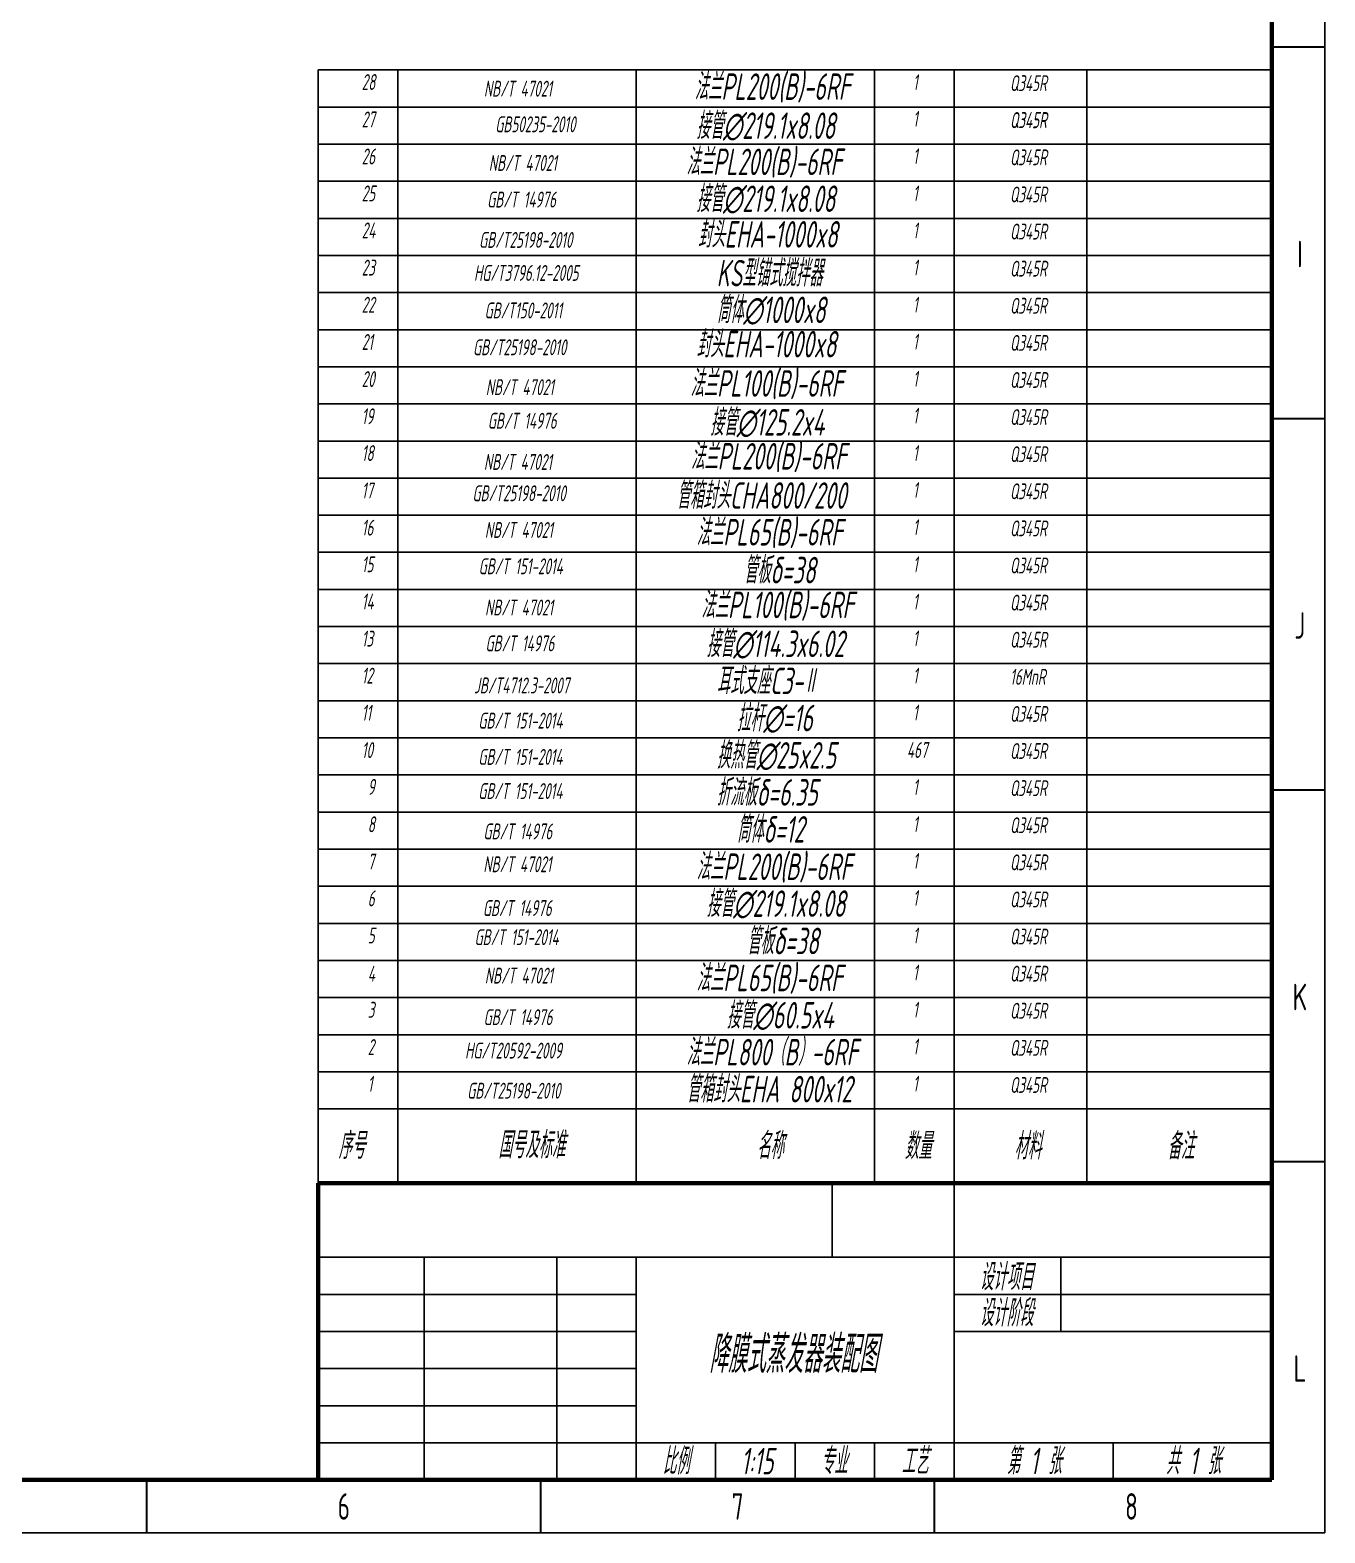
# Model space of a CAD drawing. Header units: millimetres. Extents: x 3797 to 16515, y 762 to 2553.
# Drawn here: x 4146.8 to 4391.2, y 1712.5 to 1996 of the extents above; entities that cross this region are included whole.
import ezdxf

# ---------------------------------------------------------------- set-up
doc = ezdxf.new("R2010")
doc.units = ezdxf.units.MM
doc.layers.add('runner实线2', color=7, linetype='Continuous')
for name, color, linetype, lineweight in [('内框线', 7, 'Continuous', 60), ('外框线', 7, 'Continuous', 40), ('文本', 7, 'Continuous', 18), ('表格文字', 7, 'Continuous', 18)]:
    doc.layers.add(name, color=color, linetype=linetype, lineweight=lineweight)
doc.styles.add('HJ', font='gbenor.shx', dxfattribs={"width": 0.8, "height": 3.5, "bigfont": 'gbcbig.shx'})
doc.styles.add('图名', font='gbeitc.shx', dxfattribs={"width": 0.7, "height": 7, "bigfont": 'gbcbig.shx'})
doc.styles.add('图纸中的数字及字母', font='gbeitc.shx', dxfattribs={"width": 0.7, "height": 3, "bigfont": 'gbcbig.shx'})
doc.styles.add('图纸中的文字说明及轴线号', font='gbeitc.shx', dxfattribs={"width": 0.7, "height": 5, "bigfont": 'gbcbig.shx'})
doc.styles.add('表格中的文字', font='gbeitc.shx', dxfattribs={"width": 0.7, "height": 5, "bigfont": 'gbcbig.shx'})

msp = doc.modelspace()

# ---------------------------------------------------------------- linework, layer by layer
at = {"layer": 'runner实线2'}
for p, q in [((4201.1821645, 1988.4895293), (4381.1821645, 1988.4895293)), ((4201.1821645, 1778.4895293), (4201.1821645, 1988.4895293)), ((4216.1821645, 1988.4895293), (4216.1821645, 1778.4895293)), ((4261.1821645, 1988.4895293), (4261.1821645, 1778.4895293)), ((4306.1821645, 1778.4895293), (4306.1821645, 1988.4895293)), ((4321.1821645, 1988.4895293), (4321.1821645, 1778.4895293)), ((4346.252626, 1778.4895293), (4346.252626, 1988.4895293)), ((4201.1821645, 1981.4895293), (4381.1821645, 1981.4895293)), ((4201.1821645, 1974.4895293), (4381.1821645, 1974.4895293)), ((4201.1821645, 1967.4895293), (4381.1821645, 1967.4895293)), ((4201.1821645, 1960.4895293), (4381.1821645, 1960.4895293)), ((4201.1821645, 1953.4895293), (4381.1821645, 1953.4895293)), ((4201.1821645, 1946.4895293), (4381.1821645, 1946.4895293)), ((4201.1821645, 1939.4895293), (4381.1821645, 1939.4895293)), ((4201.1821645, 1932.4895293), (4381.1821645, 1932.4895293)), ((4201.1821645, 1925.4895293), (4381.1821645, 1925.4895293)), ((4201.1821645, 1918.4895293), (4381.1821645, 1918.4895293)), ((4201.1821645, 1911.4895293), (4381.1821645, 1911.4895293)), ((4201.1821645, 1904.4895293), (4381.1821645, 1904.4895293)), ((4201.1821645, 1897.4895293), (4381.1821645, 1897.4895293)), ((4201.1821645, 1890.4895293), (4381.1821645, 1890.4895293)), ((4201.1821645, 1883.4895293), (4381.1821645, 1883.4895293)), ((4201.1821645, 1876.4895293), (4381.1821645, 1876.4895293)), ((4201.1821645, 1869.4895293), (4381.1821645, 1869.4895293)), ((4201.1821645, 1862.4895293), (4381.1821645, 1862.4895293)), ((4201.1821645, 1855.4895293), (4381.1821645, 1855.4895293)), ((4201.1821645, 1848.4895293), (4381.1821645, 1848.4895293)), ((4201.1821645, 1841.4895293), (4381.1821645, 1841.4895293)), ((4201.1821645, 1834.4895293), (4381.1821645, 1834.4895293)), ((4201.1821645, 1827.4895293), (4381.1821645, 1827.4895293)), ((4201.1821645, 1820.4895293), (4381.1821645, 1820.4895293)), ((4201.1821645, 1813.4895293), (4381.1821645, 1813.4895293)), ((4201.1821645, 1806.4895293), (4381.1821645, 1806.4895293)), ((4201.1821645, 1799.4895293), (4381.1821645, 1799.4895293)), ((4201.1821645, 1792.4895293), (4381.1821645, 1792.4895293)), ((4298.184229, 1764.4895293), (4298.184229, 1778.4895293)), ((4321.1821645, 1722.4895293), (4321.1821645, 1778.4895293)), ((4201.1821645, 1764.4895293), (4381.1821645, 1764.4895293)), ((4221.1821645, 1722.4895293), (4221.1821645, 1764.4895293)), ((4246.1821645, 1722.4895293), (4246.1821645, 1764.4895293)), ((4261.1821645, 1722.4895293), (4261.1821645, 1764.4895293)), ((4341.3352558, 1750.4895293), (4341.3352558, 1764.4895293)), ((4201.1821645, 1757.4895293), (4261.1821645, 1757.4895293)), ((4321.1821645, 1757.4895293), (4381.1821645, 1757.4895293)), ((4201.1821645, 1750.4895293), (4261.1821645, 1750.4895293)), ((4321.1821645, 1750.4895293), (4381.1821645, 1750.4895293)), ((4201.1821645, 1743.4895293), (4261.1821645, 1743.4895293)), ((4201.1821645, 1736.4895293), (4261.1821645, 1736.4895293)), ((4201.1821645, 1729.4895293), (4381.1821645, 1729.4895293)), ((4276.1821645, 1722.4895293), (4276.1821645, 1729.4895293)), ((4291.1821645, 1722.4895293), (4291.1821645, 1729.4895293)), ((4306.1821645, 1722.4895293), (4306.1821645, 1729.4895293)), ((4351.1821645, 1722.4895293), (4351.1821645, 1729.4895293))]:
    msp.add_line(p, q, dxfattribs=at)
at = {"layer": 'runner实线2', "lineweight": 70}
for p, q in [((4201.1821645, 1722.4895293), (4201.1821645, 1778.4895293)), ((4201.1821645, 1778.4895293), (4336.1821645, 1778.4895293)), ((4336.1821645, 1778.4895293), (4381.1821645, 1778.4895293))]:
    msp.add_line(p, q, dxfattribs=at)
at = {"layer": '内框线', "lineweight": 70}
for p in [(4381.1821645, 2543.4895293), (3822.4401594, 1722.4895293)]:
    msp.add_line(p, (4381.1821645, 1722.4895293), dxfattribs=at)
at = {"layer": '外框线', "lineweight": 25}
for p, q in [((4391.1821645, 1712.4895293), (4391.1821645, 2553.4895293)), ((4381.1821645, 2016.4895293), (4381.1821645, 1775.48978)), ((3797.1821645, 1712.4895293), (4391.1821645, 1712.4895293))]:
    msp.add_line(p, q, dxfattribs=at)
at = {"layer": '外框线', "lineweight": 30}
for p, q in [((4381.1821645, 1992.822896), (4391.1821645, 1992.822896)), ((4381.1821645, 1922.7395627), (4391.1821645, 1922.7395627)), ((4381.1821645, 1852.6562293), (4391.1821645, 1852.6562293)), ((4381.1821645, 1782.572896), (4391.1821645, 1782.572896)), ((4168.8353968, 1712.4895293), (4168.8353968, 1722.4895293)), ((4243.1662049, 1712.4895293), (4243.1662049, 1722.4895293)), ((4317.497013, 1712.4895293), (4317.497013, 1722.4895293))]:
    msp.add_line(p, q, dxfattribs=at)

# ---------------------------------------------------------------- texts
at = {"layer": '文本', "char_height": 5, "attachment_point": 5, "style": 'HJ'}
for s, insert, width in [('{\\C0;I}', (4386.4498906, 1953.759347), 25), ('{\\C0;J}', (4386.4501948, 1883.6760136), 25), ('{\\C0;K}', (4386.4505371, 1813.5926803), 25), ('{\\C0;L}', (4386.4509171, 1743.509347), 25), ('{\\W0.75;\\C0;6}', (4206.0008009, 1717.4895293), 74.330808007), ('{\\W0.75;\\C0;7}', (4280.331609, 1717.4895293), 74.330808007), ('{\\W0.75;\\C0;8}', (4354.662417, 1717.4895293), 74.330808007)]:
    msp.add_mtext(s, dxfattribs=dict(at, insert=insert, width=width))
at = {"layer": '表格文字'}
for s, width, gutter_width, heights, insert, char_height, attachment_point, style in [('   28', 15, 25, [0], (4205.9690112, 1987.7073034), 3, 1, '图纸中的数字及字母'), ('      法兰PL200(B)-6RF', 45, 25, [0], (4260.8286595, 1987.8492344), 5, 1, '图纸中的文字说明及轴线号'), ('    1', 15, 25, [0], (4308.8679563, 1987.6770067), 3, 1, '图纸中的数字及字母'), ('\\pi16.44;NB/T 47021', 45, 17.5, [0], (4216.0073082, 1986.4580971), 3, 1, '图纸中的数字及字母'), ('     Q345R', 25.070461501, 25, [0], (4326.0475958, 1987.5011567), 3, 1, '图纸中的数字及字母'), ('   27', 15, 25, [0], (4205.9690112, 1980.6563032), 3, 1, '图纸中的数字及字母'), ('       接管∅219.1x8.08', 45, 25, [0], (4259.2545481, 1980.4774587), 5, 1, '图纸中的文字说明及轴线号'), ('    1', 15, 25, [0], (4308.8679563, 1980.7663402), 3, 1, '图纸中的数字及字母'), ('     Q345R', 25.070461501, 25, [0], (4326.0475958, 1980.5011567), 3, 1, '图纸中的数字及字母'), ('     Q345R', 25.070461501, 25, [0], (4326.062007, 1980.5502786), 3, 1, '图纸中的数字及字母'), ('   26', 15, 25, [0], (4205.9690112, 1973.6752771), 3, 1, '图纸中的数字及字母'), ('      法兰PL200(B)-6RF', 45, 25, [0], (4259.2545481, 1973.6608488), 5, 1, '图纸中的文字说明及轴线号'), ('    1', 15, 25, [0], (4308.8679563, 1973.724681), 3, 1, '图纸中的数字及字母'), ('     Q345R', 25.070461501, 25, [0], (4326.0475958, 1973.5011567), 3, 1, '图纸中的数字及字母'), ('\\pi16.441;NB/T 47021', 45, 17.5, [0], (4216.9341781, 1972.4385007), 3, 1, '图纸中的数字及字母'), ('   25', 15, 25, [0], (4205.9690112, 1966.6983848), 3, 1, '图纸中的数字及字母'), ('       接管∅219.1x8.08', 45, 25, [0], (4259.2545481, 1966.6953207), 5, 1, '图纸中的文字说明及轴线号'), ('    1', 15, 25, [0], (4308.8679563, 1966.7009685), 3, 1, '图纸中的数字及字母'), ('     Q345R', 25.070461501, 25, [0], (4326.0475958, 1966.5011567), 3, 1, '图纸中的数字及字母'), ('   24', 15, 25, [0], (4205.9690112, 1959.7179788), 3, 1, '图纸中的数字及字母'), ('       封头EHA-1000x8', 45, 25, [0], (4259.5510656, 1959.9792391), 5, 1, '图纸中的文字说明及轴线号'), ('    1', 15, 25, [0], (4308.8679563, 1959.7082919), 3, 1, '图纸中的数字及字母'), ('     Q345R', 25.070461501, 25, [0], (4326.0475958, 1959.5011567), 3, 1, '图纸中的数字及字母'), ('\\pi14.1;GB/T25198-2010', 45, 17.5, [0], (4217.4326552, 1957.9267111), 3, 1, '图纸中的数字及字母'), ('   23', 15, 25, [0], (4205.9690112, 1952.7007572), 3, 1, '图纸中的数字及字母'), ('\\pi12.941;HG/T3796.12-2005', 45, 17.5, [0], (4217.6342102, 1951.6948061), 3, 1, '图纸中的数字及字母'), ('        KS型锚式搅拌器', 45, 25, [0], (4261.1821645, 1952.6576455), 5, 1, '图纸中的文字说明及轴线号'), ('    1', 15, 25, [0], (4308.8679563, 1952.7242369), 3, 1, '图纸中的数字及字母'), ('     Q345R', 25.070461501, 25, [0], (4326.0475958, 1952.5011567), 3, 1, '图纸中的数字及字母'), ('   22', 15, 25, [0], (4205.9690112, 1945.6966409), 3, 1, '图纸中的数字及字母'), ('        筒体∅1000x8', 45, 25, [0], (4261.1821645, 1945.7293424), 5, 1, '图纸中的文字说明及轴线号'), ('    1', 15, 25, [0], (4308.8679563, 1945.7094679), 3, 1, '图纸中的数字及字母'), ('     Q345R', 25.070461501, 25, [0], (4326.0475958, 1945.5011567), 3, 1, '图纸中的数字及字母'), ('       封头EHA-1000x8', 45, 25, [0], (4259.3058218, 1939.2604113), 5, 1, '图纸中的文字说明及轴线号'), ('   21', 15, 25, [0], (4205.9690112, 1938.6730079), 3, 1, '图纸中的数字及字母'), ('\\pi14.1;GB/T25198-2010', 45, 17.5, [0], (4216.2879986, 1937.6660142), 3, 1, '图纸中的数字及字母'), ('    1', 15, 25, [0], (4308.8679563, 1938.7295945), 3, 1, '图纸中的数字及字母'), ('     Q345R', 25.070461501, 25, [0], (4326.0475958, 1938.5011567), 3, 1, '图纸中的数字及字母'), ('   20', 15, 25, [0], (4205.9690112, 1931.6701318), 3, 1, '图纸中的数字及字母'), ('      法兰PL100(B)-6RF', 45, 25, [0], (4260.0129836, 1931.8474651), 5, 1, '图纸中的文字说明及轴线号'), ('    1', 15, 25, [0], (4308.8679563, 1931.7242142), 3, 1, '图纸中的数字及字母'), ('     Q345R', 25.070461501, 25, [0], (4326.0475958, 1931.5011567), 3, 1, '图纸中的数字及字母'), ('\\pi16.441;NB/T 47021', 45, 17.5, [0], (4216.359448, 1930.1451864), 3, 1, '图纸中的数字及字母'), ('   19', 15, 25, [0], (4205.9690112, 1924.6537529), 3, 1, '图纸中的数字及字母'), ('       接管∅125.2x4', 45, 25, [0], (4261.8392157, 1924.5084778), 5, 1, '图纸中的文字说明及轴线号'), ('    1', 15, 25, [0], (4308.8679563, 1924.7624544), 3, 1, '图纸中的数字及字母'), ('     Q345R', 25.070461501, 25, [0], (4326.0475958, 1924.5011567), 3, 1, '图纸中的数字及字母'), ('   18', 15, 25, [0], (4205.9690112, 1917.703564), 3, 1, '图纸中的数字及字母'), ('      法兰PL200(B)-6RF', 45, 25, [0], (4260.1266554, 1918.1063106), 5, 1, '图纸中的文字说明及轴线号'), ('    1', 15, 25, [0], (4308.8679563, 1917.7081868), 3, 1, '图纸中的数字及字母'), ('     Q345R', 25.070461501, 25, [0], (4326.0475958, 1917.5011567), 3, 1, '图纸中的数字及字母'), ('\\pi16.441;NB/T 47021', 45, 17.5, [0], (4216.0073082, 1916.0357554), 3, 1, '图纸中的数字及字母'), ('    管箱封头CHA800/200', 45, 25, [0], (4261.1821645, 1910.7073617), 5, 1, '图纸中的文字说明及轴线号'), ('   17', 15, 25, [0], (4205.9690112, 1910.6561293), 3, 1, '图纸中的数字及字母'), ('\\pi14.1;GB/T25198-2010', 45, 17.5, [0], (4216.1821645, 1910.1293732), 3, 1, '图纸中的数字及字母'), ('    1', 15, 25, [0], (4308.8679563, 1910.7466854), 3, 1, '图纸中的数字及字母'), ('     Q345R', 25.070461501, 25, [0], (4326.0475958, 1910.5011567), 3, 1, '图纸中的数字及字母'), ('   16', 15, 25, [0], (4205.9690112, 1903.643304), 3, 1, '图纸中的数字及字母'), ('\\pi16.441;NB/T 47021', 45, 17.5, [0], (4216.1821645, 1903.2060867), 3, 1, '图纸中的数字及字母'), ('      法兰PL65(B)-6RF', 45, 25, [0], (4261.1821645, 1903.7708847), 5, 1, '图纸中的文字说明及轴线号'), ('    1', 15, 25, [0], (4308.8679563, 1903.735617), 3, 1, '图纸中的数字及字母'), ('     Q345R', 25.070461501, 25, [0], (4326.0475958, 1903.5011567), 3, 1, '图纸中的数字及字母'), ('           管板δ=38', 45, 25, [0], (4260.5934782, 1896.6319184), 5, 1, '图纸中的文字说明及轴线号'), ('   15', 15, 25, [0], (4205.9690112, 1896.7227559), 3, 1, '图纸中的数字及字母'), ('    1', 15, 25, [0], (4308.8679563, 1896.7304076), 3, 1, '图纸中的数字及字母'), ('     Q345R', 25.070461501, 25, [0], (4326.0475958, 1896.5011567), 3, 1, '图纸中的数字及字母'), ('   14', 15, 25, [0], (4205.9690112, 1889.7099346), 3, 1, '图纸中的数字及字母'), ('\\pi16.441;NB/T 47021', 45, 17.5, [0], (4216.2188247, 1888.5711834), 3, 1, '图纸中的数字及字母'), ('      法兰PL100(B)-6RF', 45, 25, [0], (4262.0852686, 1890.0627579), 5, 1, '图纸中的文字说明及轴线号'), ('    1', 15, 25, [0], (4308.8679563, 1889.6733854), 3, 1, '图纸中的数字及字母'), ('     Q345R', 25.070461501, 25, [0], (4326.0475958, 1889.5011567), 3, 1, '图纸中的数字及字母'), ('   13', 15, 25, [0], (4205.9690112, 1882.7026583), 3, 1, '图纸中的数字及字母'), ('       接管∅114.3x6.02', 45, 25, [0], (4261.1821645, 1882.7285666), 5, 1, '图纸中的文字说明及轴线号'), ('    1', 15, 25, [0], (4308.8679563, 1882.7615384), 3, 1, '图纸中的数字及字母'), ('     Q345R', 25.070461501, 25, [0], (4326.0475958, 1882.5011567), 3, 1, '图纸中的数字及字母'), ('   12', 15, 25, [0], (4205.9690112, 1875.7187861), 3, 1, '图纸中的数字及字母'), ('        耳式支座C3-Ⅱ', 45, 25, [0], (4261.1821645, 1875.7326704), 5, 1, '图纸中的文字说明及轴线号'), ('    1', 15, 25, [0], (4308.8679563, 1875.7119294), 3, 1, '图纸中的数字及字母'), ('     16MnR', 25.070461501, 25, [0], (4326.0475958, 1875.5011567), 3, 1, '图纸中的数字及字母'), ('   11', 15, 25, [0], (4205.9690112, 1868.7261493), 3, 1, '图纸中的数字及字母'), ('          拉杆∅=16', 45, 25, [0], (4261.1821645, 1868.7293848), 5, 1, '图纸中的文字说明及轴线号'), ('    1', 15, 25, [0], (4308.8679563, 1868.7485279), 3, 1, '图纸中的数字及字母'), ('     Q345R', 25.070461501, 25, [0], (4326.0475958, 1868.5011567), 3, 1, '图纸中的数字及字母'), ('   10', 15, 25, [0], (4205.9690112, 1861.6747357), 3, 1, '图纸中的数字及字母'), ('        换热管∅25x2.5', 45, 25, [0], (4261.1821645, 1861.6870658), 5, 1, '图纸中的文字说明及轴线号'), ('   467', 15, 25, [0], (4308.8679563, 1861.6976271), 3, 1, '图纸中的数字及字母'), ('     Q345R', 25.070461501, 25, [0], (4326.0475958, 1861.5011567), 3, 1, '图纸中的数字及字母'), ('    9', 15, 25, [0], (4205.9690112, 1854.7375527), 3, 1, '图纸中的数字及字母'), ('        折流板δ=6.35', 45, 25, [0], (4261.1821645, 1854.6948305), 5, 1, '图纸中的文字说明及轴线号'), ('    1', 15, 25, [0], (4308.8679563, 1854.6937136), 3, 1, '图纸中的数字及字母'), ('     Q345R', 25.070461501, 25, [0], (4326.0475958, 1854.5011567), 3, 1, '图纸中的数字及字母'), ('    8', 15, 25, [0], (4205.9690112, 1847.6782648), 3, 1, '图纸中的数字及字母'), ('          筒体δ=12', 45, 25, [0], (4261.1821645, 1847.724), 5, 1, '图纸中的文字说明及轴线号'), ('    1', 15, 25, [0], (4308.8679563, 1847.6880709), 3, 1, '图纸中的数字及字母'), ('     Q345R', 25.070461501, 25, [0], (4326.0475958, 1847.5011567), 3, 1, '图纸中的数字及字母'), ('    7', 15, 25, [0], (4205.9690112, 1840.6423732), 3, 1, '图纸中的数字及字母'), ('\\pi16.441;NB/T 47021', 45, 17.5, [0], (4215.8998055, 1840.1381174), 3, 1, '图纸中的数字及字母'), ('      法兰PL200(B)-6RF', 45, 25, [0], (4261.1821645, 1840.6777577), 5, 1, '图纸中的文字说明及轴线号'), ('    1', 15, 25, [0], (4308.8679563, 1840.767956), 3, 1, '图纸中的数字及字母'), ('     Q345R', 25.070461501, 25, [0], (4326.0475958, 1840.5011567), 3, 1, '图纸中的数字及字母'), ('    6', 15, 25, [0], (4205.9690112, 1833.6921048), 3, 1, '图纸中的数字及字母'), ('       接管∅219.1x8.08', 45, 25, [0], (4261.1821645, 1833.7122297), 5, 1, '图纸中的文字说明及轴线号'), ('    1', 15, 25, [0], (4308.8679563, 1833.760159), 3, 1, '图纸中的数字及字母'), ('     Q345R', 25.070461501, 25, [0], (4326.0475958, 1833.5011567), 3, 1, '图纸中的数字及字母'), ('    5', 15, 25, [0], (4205.9690112, 1826.6938118), 3, 1, '图纸中的数字及字母'), ('           管板δ=38', 45, 25, [0], (4261.1821645, 1826.6659835), 5, 1, '图纸中的文字说明及轴线号'), ('    1', 15, 25, [0], (4308.8679563, 1826.7079624), 3, 1, '图纸中的数字及字母'), ('     Q345R', 25.070461501, 25, [0], (4326.0475958, 1826.5011567), 3, 1, '图纸中的数字及字母'), ('    4', 15, 25, [0], (4205.9690112, 1819.4849089), 3, 1, '图纸中的数字及字母'), ('\\pi16.441;NB/T 47021', 45, 17.5, [0], (4216.1821645, 1819.1293732), 3, 1, '图纸中的数字及字母'), ('      法兰PL65(B)-6RF', 45, 25, [0], (4261.1821645, 1819.6941712), 5, 1, '图纸中的文字说明及轴线号'), ('    1', 15, 25, [0], (4308.8679563, 1819.7012862), 3, 1, '图纸中的数字及字母'), ('     Q345R', 25.070461501, 25, [0], (4326.0475958, 1819.5011567), 3, 1, '图纸中的数字及字母'), ('    3', 15, 25, [0], (4205.9690112, 1812.6833453), 3, 1, '图纸中的数字及字母'), ('         接管∅60.5x4', 45, 25, [0], (4261.1821645, 1812.6540424), 5, 1, '图纸中的文字说明及轴线号'), ('    1', 15, 25, [0], (4308.8679563, 1812.6924517), 3, 1, '图纸中的数字及字母'), ('     Q345R', 25.070461501, 25, [0], (4326.0475958, 1812.5011567), 3, 1, '图纸中的数字及字母'), ('     法兰PL800（B）-6RF', 45, 25, [0], (4261.1821645, 1805.6955817), 5, 1, '图纸中的文字说明及轴线号'), ('    2', 15, 25, [0], (4205.9690112, 1805.6583091), 3, 1, '图纸中的数字及字母'), ('    1', 15, 25, [0], (4308.8679563, 1805.7368133), 3, 1, '图纸中的数字及字母'), ('     Q345R', 25.070461501, 25, [0], (4326.0475958, 1805.5011567), 3, 1, '图纸中的数字及字母'), ('    1', 15, 25, [0], (4205.9690112, 1798.7005281), 3, 1, '图纸中的数字及字母'), ('     管箱封头EHA 800x12', 45, 25, [0], (4261.1821645, 1798.7123057), 5, 1, '图纸中的文字说明及轴线号'), ('    1', 15, 25, [0], (4308.8679563, 1798.7318622), 3, 1, '图纸中的数字及字母'), ('     Q345R', 25.070461501, 25, [0], (4326.0475958, 1798.5011567), 3, 1, '图纸中的数字及字母'), ('\\pi14.1;GB/T25198-2010', 45, 17.5, [0], (4215.1887501, 1797.4206842), 3, 1, '图纸中的数字及字母'), ('  序号', 15, 25, [5.4963235], (4201.1821645, 1788.0580447), 5, 1, '表格中的文字'), ('          国号及标准', 45, 25, [0], (4216.1821645, 1788.1671833), 5, 1, '表格中的文字'), ('            名称', 45, 25, [0], (4261.1821645, 1788.032971), 5, 1, '表格中的文字'), ('   数量', 15, 25, [0], (4306.1821645, 1787.983257), 5, 1, '表格中的文字'), ('      材料', 25.070461501, 25, [0], (4321.1821645, 1787.9710939), 5, 1, '表格中的文字'), ('        备注', 34.929538499, 25, [0], (4346.252626, 1787.9710939), 5, 1, '表格中的文字'), ('设计项目', 16.208243636, 25, [0], (4331.0658705, 1760.7709423), 5, 5, '表格中的文字'), ('设计阶段', 16.208243636, 25, [0], (4331.0658705, 1753.9689877), 5, 5, '表格中的文字'), ('降膜式蒸发器装配图', 62.137353725, 35, [0], (4290.8279186, 1746.168904), 7, 5, '图名'), ('比例', 11.877716656, 25, [0], (4268.7033379, 1726.0439915), 5, 5, '表格中的文字'), ('1:15', 11.877716656, 25, [0], (4284.0279686, 1726.0439915), 5, 5, '表格中的文字'), ('专业', 11.877716656, 25, [0], (4298.5106398, 1726.0439915), 5, 5, '表格中的文字'), ('工艺', 11.877716656, 25, [0], (4313.7841532, 1726.0439915), 5, 5, '表格中的文字'), ('第 1 张', 11.877716656, 25, [0], (4336.2761427, 1726.0439915), 5, 5, '表格中的文字'), ('共 1 张', 11.877716656, 25, [0], (4366.3364993, 1726.0439915), 5, 5, '表格中的文字')]:
    msp.add_mtext_dynamic_manual_height_columns(s, width=width, gutter_width=gutter_width, heights=heights, dxfattribs=dict(at, insert=insert, char_height=char_height, attachment_point=attachment_point, style=style))
at = {"layer": '表格文字', "char_height": 3, "width": 45, "attachment_point": 1, "style": '图纸中的数字及字母'}
for s, insert in [('              GB50235-2010', (4218.6446317, 1979.7379945)), ('\\pi16.594;GB/T 14976', (4216.4594258, 1965.5413915)), ('\\pi15.413;GB/T150-2011', (4217.1610254, 1944.6222204)), ('\\pi16.594;GB/T 14976', (4216.5834636, 1923.807775)), ('\\pi15.15;GB/T 151-2014', (4216.3036328, 1896.3504564)), ('\\pi16.594;GB/T 14976', (4216.1454126, 1881.8091136)), ('             JB/T4712.3-2007', (4215.7939808, 1873.8780905)), ('\\pi15.15;GB/T 151-2014', (4216.2396166, 1867.2348333)), ('\\pi15.15;GB/T 151-2014', (4216.2396166, 1860.3974115)), ('\\pi15.15;GB/T 151-2014', (4216.2396166, 1853.9507)), ('\\pi16.594;GB/T 14976', (4215.7605062, 1846.3318573)), ('\\pi16.594;GB/T 14976', (4215.6528518, 1831.8755928)), ('\\pi15.15;GB/T 151-2014', (4215.5252239, 1826.3845215)), ('\\pi16.594;GB/T 14976', (4215.7939808, 1811.2898424)), ('\\pi13.663;HG/T20592-2009', (4215.2270883, 1804.9861912))]:
    msp.add_mtext(s, dxfattribs=dict(at, insert=insert))

doc.saveas('drawing.dxf')
